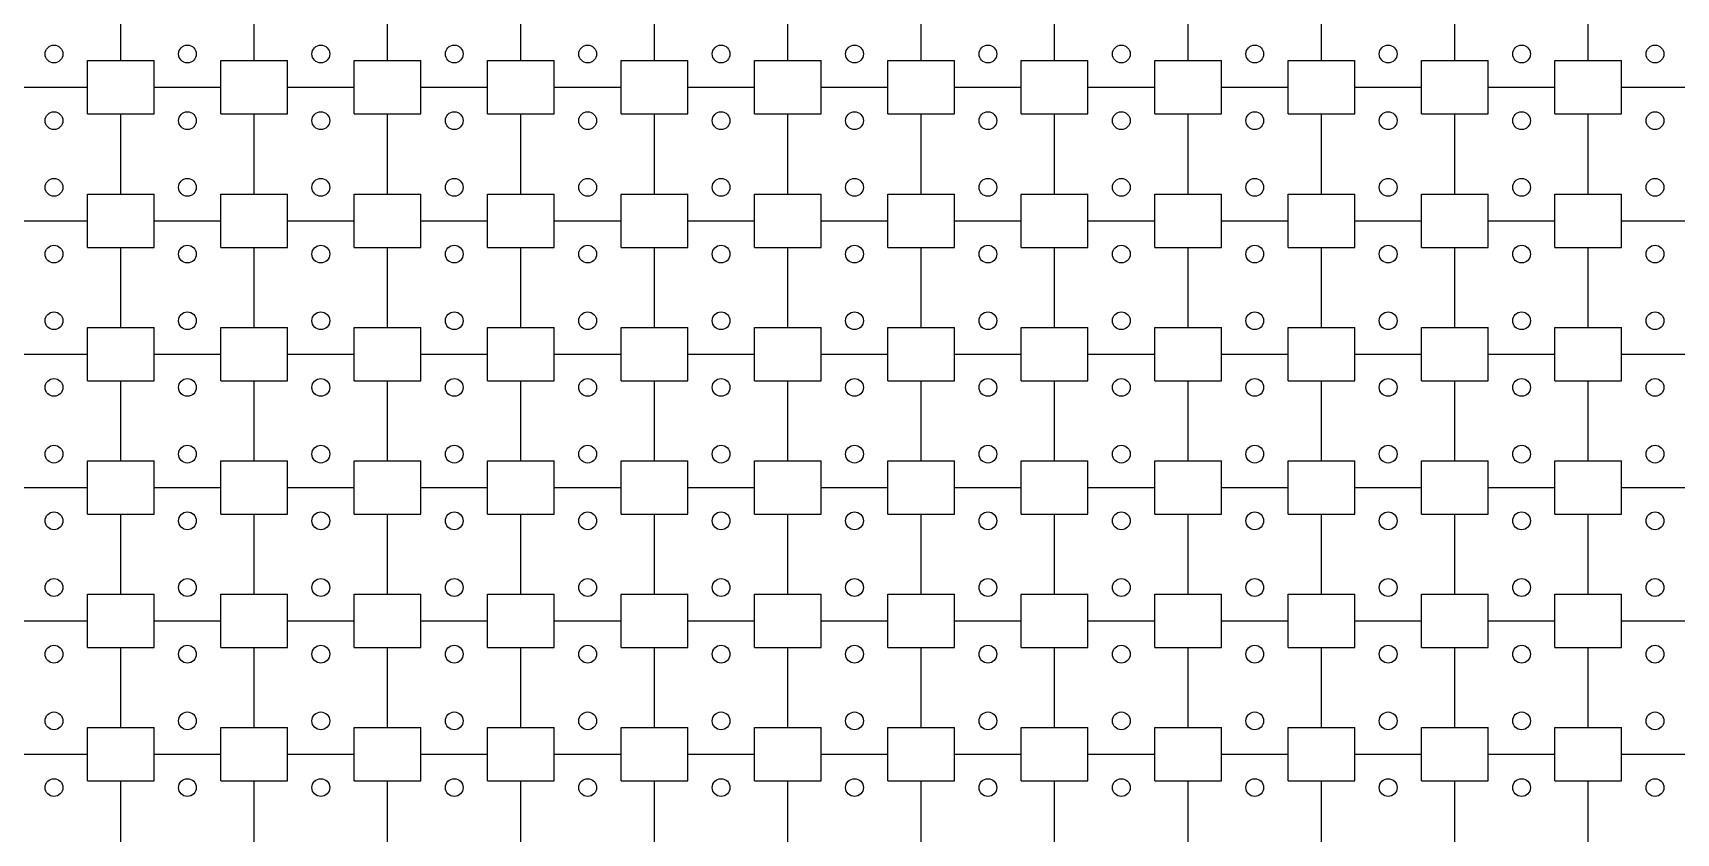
# Model space of a CAD drawing. Header units: millimetres. Extents: x 0 to 1500, y 0 to 750.
# Drawn here: x 370.2 to 739.8, y 192.2 to 372.2 of the extents above; entities that cross this region are included whole.
import ezdxf

# ---------------------------------------------------------------- set-up
doc = ezdxf.new("R2010")
doc.units = ezdxf.units.MM

msp = doc.modelspace()

# ---------------------------------------------------------------- linework, layer by layer
at = {"color": 7}
for p, q in [((390, 366), (390, 375)), ((420, 366), (420, 375)), ((450, 366), (450, 375)), ((480, 366), (480, 375)), ((510, 366), (510, 375)), ((540, 366), (540, 375)), ((570, 366), (570, 375)), ((600, 366), (600, 375)), ((630, 366), (630, 375)), ((660, 366), (660, 375)), ((690, 366), (690, 375)), ((720, 366), (720, 375)), ((382.5, 360), (382.5, 366)), ((382.5, 366), (390, 366)), ((390, 366), (397.5, 366)), ((397.5, 360), (397.5, 366)), ((412.5, 360), (412.5, 366)), ((412.5, 366), (420, 366)), ((420, 366), (427.5, 366)), ((427.5, 360), (427.5, 366)), ((442.5, 360), (442.5, 366)), ((442.5, 366), (450, 366)), ((450, 366), (457.5, 366)), ((457.5, 360), (457.5, 366)), ((472.5, 360), (472.5, 366)), ((472.5, 366), (480, 366)), ((480, 366), (487.5, 366)), ((487.5, 360), (487.5, 366)), ((502.5, 360), (502.5, 366)), ((502.5, 366), (510, 366)), ((510, 366), (517.5, 366)), ((517.5, 360), (517.5, 366)), ((532.5, 360), (532.5, 366)), ((532.5, 366), (540, 366)), ((540, 366), (547.5, 366)), ((547.5, 360), (547.5, 366)), ((562.5, 360), (562.5, 366)), ((562.5, 366), (570, 366)), ((570, 366), (577.5, 366)), ((577.5, 360), (577.5, 366)), ((592.5, 360), (592.5, 366)), ((592.5, 366), (600, 366)), ((600, 366), (607.5, 366)), ((607.5, 360), (607.5, 366)), ((622.5, 360), (622.5, 366)), ((622.5, 366), (630, 366)), ((630, 366), (637.5, 366)), ((637.5, 360), (637.5, 366)), ((652.5, 360), (652.5, 366)), ((652.5, 366), (660, 366)), ((660, 366), (667.5, 366)), ((667.5, 360), (667.5, 366)), ((682.5, 360), (682.5, 366)), ((682.5, 366), (690, 366)), ((690, 366), (697.5, 366)), ((697.5, 360), (697.5, 366)), ((712.5, 360), (712.5, 366)), ((712.5, 366), (720, 366)), ((720, 366), (727.5, 366)), ((727.5, 360), (727.5, 366)), ((367.5, 360), (375, 360)), ((375, 360), (382.5, 360)), ((382.5, 354), (382.5, 360)), ((397.5, 354), (397.5, 360)), ((397.5, 360), (405, 360)), ((405, 360), (412.5, 360)), ((412.5, 354), (412.5, 360)), ((427.5, 354), (427.5, 360)), ((427.5, 360), (435, 360)), ((435, 360), (442.5, 360)), ((442.5, 354), (442.5, 360)), ((457.5, 354), (457.5, 360)), ((457.5, 360), (465, 360)), ((465, 360), (472.5, 360)), ((472.5, 354), (472.5, 360)), ((487.5, 354), (487.5, 360)), ((487.5, 360), (495, 360)), ((495, 360), (502.5, 360)), ((502.5, 354), (502.5, 360)), ((517.5, 354), (517.5, 360)), ((517.5, 360), (525, 360)), ((525, 360), (532.5, 360)), ((532.5, 354), (532.5, 360)), ((547.5, 354), (547.5, 360)), ((547.5, 360), (555, 360)), ((555, 360), (562.5, 360)), ((562.5, 354), (562.5, 360)), ((577.5, 354), (577.5, 360)), ((577.5, 360), (585, 360)), ((585, 360), (592.5, 360)), ((592.5, 354), (592.5, 360)), ((607.5, 354), (607.5, 360)), ((607.5, 360), (615, 360)), ((615, 360), (622.5, 360)), ((622.5, 354), (622.5, 360)), ((637.5, 354), (637.5, 360)), ((637.5, 360), (645, 360)), ((645, 360), (652.5, 360)), ((652.5, 354), (652.5, 360)), ((667.5, 354), (667.5, 360)), ((667.5, 360), (675, 360)), ((675, 360), (682.5, 360)), ((682.5, 354), (682.5, 360)), ((697.5, 354), (697.5, 360)), ((697.5, 360), (705, 360)), ((705, 360), (712.5, 360)), ((712.5, 354), (712.5, 360)), ((727.5, 354), (727.5, 360)), ((727.5, 360), (735, 360)), ((735, 360), (742.5, 360)), ((382.5, 354), (390, 354)), ((390, 345), (390, 354)), ((390, 354), (397.5, 354)), ((412.5, 354), (420, 354)), ((420, 345), (420, 354)), ((420, 354), (427.5, 354)), ((442.5, 354), (450, 354)), ((450, 345), (450, 354)), ((450, 354), (457.5, 354)), ((472.5, 354), (480, 354)), ((480, 345), (480, 354)), ((480, 354), (487.5, 354)), ((502.5, 354), (510, 354)), ((510, 345), (510, 354)), ((510, 354), (517.5, 354)), ((532.5, 354), (540, 354)), ((540, 345), (540, 354)), ((540, 354), (547.5, 354)), ((562.5, 354), (570, 354)), ((570, 345), (570, 354)), ((570, 354), (577.5, 354)), ((592.5, 354), (600, 354)), ((600, 345), (600, 354)), ((600, 354), (607.5, 354)), ((622.5, 354), (630, 354)), ((630, 345), (630, 354)), ((630, 354), (637.5, 354)), ((652.5, 354), (660, 354)), ((660, 345), (660, 354)), ((660, 354), (667.5, 354)), ((682.5, 354), (690, 354)), ((690, 345), (690, 354)), ((690, 354), (697.5, 354)), ((712.5, 354), (720, 354)), ((720, 345), (720, 354)), ((720, 354), (727.5, 354)), ((390, 336), (390, 345)), ((420, 336), (420, 345)), ((450, 336), (450, 345)), ((480, 336), (480, 345)), ((510, 336), (510, 345)), ((540, 336), (540, 345)), ((570, 336), (570, 345)), ((600, 336), (600, 345)), ((630, 336), (630, 345)), ((660, 336), (660, 345)), ((690, 336), (690, 345)), ((720, 336), (720, 345)), ((382.5, 330), (382.5, 336)), ((382.5, 336), (390, 336)), ((390, 336), (397.5, 336)), ((397.5, 330), (397.5, 336)), ((412.5, 330), (412.5, 336)), ((412.5, 336), (420, 336)), ((420, 336), (427.5, 336)), ((427.5, 330), (427.5, 336)), ((442.5, 330), (442.5, 336)), ((442.5, 336), (450, 336)), ((450, 336), (457.5, 336)), ((457.5, 330), (457.5, 336)), ((472.5, 330), (472.5, 336)), ((472.5, 336), (480, 336)), ((480, 336), (487.5, 336)), ((487.5, 330), (487.5, 336)), ((502.5, 330), (502.5, 336)), ((502.5, 336), (510, 336)), ((510, 336), (517.5, 336)), ((517.5, 330), (517.5, 336)), ((532.5, 330), (532.5, 336)), ((532.5, 336), (540, 336)), ((540, 336), (547.5, 336)), ((547.5, 330), (547.5, 336)), ((562.5, 330), (562.5, 336)), ((562.5, 336), (570, 336)), ((570, 336), (577.5, 336)), ((577.5, 330), (577.5, 336)), ((592.5, 330), (592.5, 336)), ((592.5, 336), (600, 336)), ((600, 336), (607.5, 336)), ((607.5, 330), (607.5, 336)), ((622.5, 330), (622.5, 336)), ((622.5, 336), (630, 336)), ((630, 336), (637.5, 336)), ((637.5, 330), (637.5, 336)), ((652.5, 330), (652.5, 336)), ((652.5, 336), (660, 336)), ((660, 336), (667.5, 336)), ((667.5, 330), (667.5, 336)), ((682.5, 330), (682.5, 336)), ((682.5, 336), (690, 336)), ((690, 336), (697.5, 336)), ((697.5, 330), (697.5, 336)), ((712.5, 330), (712.5, 336)), ((712.5, 336), (720, 336)), ((720, 336), (727.5, 336)), ((727.5, 330), (727.5, 336)), ((367.5, 330), (375, 330)), ((375, 330), (382.5, 330)), ((382.5, 324), (382.5, 330)), ((397.5, 324), (397.5, 330)), ((397.5, 330), (405, 330)), ((405, 330), (412.5, 330)), ((412.5, 324), (412.5, 330)), ((427.5, 324), (427.5, 330)), ((427.5, 330), (435, 330)), ((435, 330), (442.5, 330)), ((442.5, 324), (442.5, 330)), ((457.5, 324), (457.5, 330)), ((457.5, 330), (465, 330)), ((465, 330), (472.5, 330)), ((472.5, 324), (472.5, 330)), ((487.5, 324), (487.5, 330)), ((487.5, 330), (495, 330)), ((495, 330), (502.5, 330)), ((502.5, 324), (502.5, 330)), ((517.5, 324), (517.5, 330)), ((517.5, 330), (525, 330)), ((525, 330), (532.5, 330)), ((532.5, 324), (532.5, 330)), ((547.5, 324), (547.5, 330)), ((547.5, 330), (555, 330)), ((555, 330), (562.5, 330)), ((562.5, 324), (562.5, 330)), ((577.5, 324), (577.5, 330)), ((577.5, 330), (585, 330)), ((585, 330), (592.5, 330)), ((592.5, 324), (592.5, 330)), ((607.5, 324), (607.5, 330)), ((607.5, 330), (615, 330)), ((615, 330), (622.5, 330)), ((622.5, 324), (622.5, 330)), ((637.5, 324), (637.5, 330)), ((637.5, 330), (645, 330)), ((645, 330), (652.5, 330)), ((652.5, 324), (652.5, 330)), ((667.5, 324), (667.5, 330)), ((667.5, 330), (675, 330)), ((675, 330), (682.5, 330)), ((682.5, 324), (682.5, 330)), ((697.5, 324), (697.5, 330)), ((697.5, 330), (705, 330)), ((705, 330), (712.5, 330)), ((712.5, 324), (712.5, 330)), ((727.5, 324), (727.5, 330)), ((727.5, 330), (735, 330)), ((735, 330), (742.5, 330)), ((382.5, 324), (390, 324)), ((390, 315), (390, 324)), ((390, 324), (397.5, 324)), ((412.5, 324), (420, 324)), ((420, 315), (420, 324)), ((420, 324), (427.5, 324)), ((442.5, 324), (450, 324)), ((450, 315), (450, 324)), ((450, 324), (457.5, 324)), ((472.5, 324), (480, 324)), ((480, 315), (480, 324)), ((480, 324), (487.5, 324)), ((502.5, 324), (510, 324)), ((510, 315), (510, 324)), ((510, 324), (517.5, 324)), ((532.5, 324), (540, 324)), ((540, 315), (540, 324)), ((540, 324), (547.5, 324)), ((562.5, 324), (570, 324)), ((570, 315), (570, 324)), ((570, 324), (577.5, 324)), ((592.5, 324), (600, 324)), ((600, 315), (600, 324)), ((600, 324), (607.5, 324)), ((622.5, 324), (630, 324)), ((630, 315), (630, 324)), ((630, 324), (637.5, 324)), ((652.5, 324), (660, 324)), ((660, 315), (660, 324)), ((660, 324), (667.5, 324)), ((682.5, 324), (690, 324)), ((690, 315), (690, 324)), ((690, 324), (697.5, 324)), ((712.5, 324), (720, 324)), ((720, 315), (720, 324)), ((720, 324), (727.5, 324)), ((390, 306), (390, 315)), ((420, 306), (420, 315)), ((450, 306), (450, 315)), ((480, 306), (480, 315)), ((510, 306), (510, 315)), ((540, 306), (540, 315)), ((570, 306), (570, 315)), ((600, 306), (600, 315)), ((630, 306), (630, 315)), ((660, 306), (660, 315)), ((690, 306), (690, 315)), ((720, 306), (720, 315)), ((382.5, 300), (382.5, 306)), ((382.5, 306), (390, 306)), ((390, 306), (397.5, 306)), ((397.5, 300), (397.5, 306)), ((412.5, 300), (412.5, 306)), ((412.5, 306), (420, 306)), ((420, 306), (427.5, 306)), ((427.5, 300), (427.5, 306)), ((442.5, 300), (442.5, 306)), ((442.5, 306), (450, 306)), ((450, 306), (457.5, 306)), ((457.5, 300), (457.5, 306)), ((472.5, 300), (472.5, 306)), ((472.5, 306), (480, 306)), ((480, 306), (487.5, 306)), ((487.5, 300), (487.5, 306)), ((502.5, 300), (502.5, 306)), ((502.5, 306), (510, 306)), ((510, 306), (517.5, 306)), ((517.5, 300), (517.5, 306)), ((532.5, 300), (532.5, 306)), ((532.5, 306), (540, 306)), ((540, 306), (547.5, 306)), ((547.5, 300), (547.5, 306)), ((562.5, 300), (562.5, 306)), ((562.5, 306), (570, 306)), ((570, 306), (577.5, 306)), ((577.5, 300), (577.5, 306)), ((592.5, 300), (592.5, 306)), ((592.5, 306), (600, 306)), ((600, 306), (607.5, 306)), ((607.5, 300), (607.5, 306)), ((622.5, 300), (622.5, 306)), ((622.5, 306), (630, 306)), ((630, 306), (637.5, 306)), ((637.5, 300), (637.5, 306)), ((652.5, 300), (652.5, 306)), ((652.5, 306), (660, 306)), ((660, 306), (667.5, 306)), ((667.5, 300), (667.5, 306)), ((682.5, 300), (682.5, 306)), ((682.5, 306), (690, 306)), ((690, 306), (697.5, 306)), ((697.5, 300), (697.5, 306)), ((712.5, 300), (712.5, 306)), ((712.5, 306), (720, 306)), ((720, 306), (727.5, 306)), ((727.5, 300), (727.5, 306)), ((367.5, 300), (375, 300)), ((375, 300), (382.5, 300)), ((382.5, 294), (382.5, 300)), ((397.5, 294), (397.5, 300)), ((397.5, 300), (405, 300)), ((405, 300), (412.5, 300)), ((412.5, 294), (412.5, 300)), ((427.5, 294), (427.5, 300)), ((427.5, 300), (435, 300)), ((435, 300), (442.5, 300)), ((442.5, 294), (442.5, 300)), ((457.5, 294), (457.5, 300)), ((457.5, 300), (465, 300)), ((465, 300), (472.5, 300)), ((472.5, 294), (472.5, 300)), ((487.5, 294), (487.5, 300)), ((487.5, 300), (495, 300)), ((495, 300), (502.5, 300)), ((502.5, 294), (502.5, 300)), ((517.5, 294), (517.5, 300)), ((517.5, 300), (525, 300)), ((525, 300), (532.5, 300)), ((532.5, 294), (532.5, 300)), ((547.5, 294), (547.5, 300)), ((547.5, 300), (555, 300)), ((555, 300), (562.5, 300)), ((562.5, 294), (562.5, 300)), ((577.5, 294), (577.5, 300)), ((577.5, 300), (585, 300)), ((585, 300), (592.5, 300)), ((592.5, 294), (592.5, 300)), ((607.5, 294), (607.5, 300)), ((607.5, 300), (615, 300)), ((615, 300), (622.5, 300)), ((622.5, 294), (622.5, 300)), ((637.5, 294), (637.5, 300)), ((637.5, 300), (645, 300)), ((645, 300), (652.5, 300)), ((652.5, 294), (652.5, 300)), ((667.5, 294), (667.5, 300)), ((667.5, 300), (675, 300)), ((675, 300), (682.5, 300)), ((682.5, 294), (682.5, 300)), ((697.5, 294), (697.5, 300)), ((697.5, 300), (705, 300)), ((705, 300), (712.5, 300)), ((712.5, 294), (712.5, 300)), ((727.5, 294), (727.5, 300)), ((727.5, 300), (735, 300)), ((735, 300), (742.5, 300)), ((382.5, 294), (390, 294)), ((390, 285), (390, 294)), ((390, 294), (397.5, 294)), ((412.5, 294), (420, 294)), ((420, 285), (420, 294)), ((420, 294), (427.5, 294)), ((442.5, 294), (450, 294)), ((450, 285), (450, 294)), ((450, 294), (457.5, 294)), ((472.5, 294), (480, 294)), ((480, 285), (480, 294)), ((480, 294), (487.5, 294)), ((502.5, 294), (510, 294)), ((510, 285), (510, 294)), ((510, 294), (517.5, 294)), ((532.5, 294), (540, 294)), ((540, 285), (540, 294)), ((540, 294), (547.5, 294)), ((562.5, 294), (570, 294)), ((570, 285), (570, 294)), ((570, 294), (577.5, 294)), ((592.5, 294), (600, 294)), ((600, 285), (600, 294)), ((600, 294), (607.5, 294)), ((622.5, 294), (630, 294)), ((630, 285), (630, 294)), ((630, 294), (637.5, 294)), ((652.5, 294), (660, 294)), ((660, 285), (660, 294)), ((660, 294), (667.5, 294)), ((682.5, 294), (690, 294)), ((690, 285), (690, 294)), ((690, 294), (697.5, 294)), ((712.5, 294), (720, 294)), ((720, 285), (720, 294)), ((720, 294), (727.5, 294)), ((390, 276), (390, 285)), ((420, 276), (420, 285)), ((450, 276), (450, 285)), ((480, 276), (480, 285)), ((510, 276), (510, 285)), ((540, 276), (540, 285)), ((570, 276), (570, 285)), ((600, 276), (600, 285)), ((630, 276), (630, 285)), ((660, 276), (660, 285)), ((690, 276), (690, 285)), ((720, 276), (720, 285)), ((382.5, 270), (382.5, 276)), ((382.5, 276), (390, 276)), ((390, 276), (397.5, 276)), ((397.5, 270), (397.5, 276)), ((412.5, 270), (412.5, 276)), ((412.5, 276), (420, 276)), ((420, 276), (427.5, 276)), ((427.5, 270), (427.5, 276)), ((442.5, 270), (442.5, 276)), ((442.5, 276), (450, 276)), ((450, 276), (457.5, 276)), ((457.5, 270), (457.5, 276)), ((472.5, 270), (472.5, 276)), ((472.5, 276), (480, 276)), ((480, 276), (487.5, 276)), ((487.5, 270), (487.5, 276)), ((502.5, 270), (502.5, 276)), ((502.5, 276), (510, 276)), ((510, 276), (517.5, 276)), ((517.5, 270), (517.5, 276)), ((532.5, 270), (532.5, 276)), ((532.5, 276), (540, 276)), ((540, 276), (547.5, 276)), ((547.5, 270), (547.5, 276)), ((562.5, 270), (562.5, 276)), ((562.5, 276), (570, 276)), ((570, 276), (577.5, 276)), ((577.5, 270), (577.5, 276)), ((592.5, 270), (592.5, 276)), ((592.5, 276), (600, 276)), ((600, 276), (607.5, 276)), ((607.5, 270), (607.5, 276)), ((622.5, 270), (622.5, 276)), ((622.5, 276), (630, 276)), ((630, 276), (637.5, 276)), ((637.5, 270), (637.5, 276)), ((652.5, 270), (652.5, 276)), ((652.5, 276), (660, 276)), ((660, 276), (667.5, 276)), ((667.5, 270), (667.5, 276)), ((682.5, 270), (682.5, 276)), ((682.5, 276), (690, 276)), ((690, 276), (697.5, 276)), ((697.5, 270), (697.5, 276)), ((712.5, 270), (712.5, 276)), ((712.5, 276), (720, 276)), ((720, 276), (727.5, 276)), ((727.5, 270), (727.5, 276)), ((367.5, 270), (375, 270)), ((375, 270), (382.5, 270)), ((382.5, 264), (382.5, 270)), ((397.5, 264), (397.5, 270)), ((397.5, 270), (405, 270)), ((405, 270), (412.5, 270)), ((412.5, 264), (412.5, 270)), ((427.5, 264), (427.5, 270)), ((427.5, 270), (435, 270)), ((435, 270), (442.5, 270)), ((442.5, 264), (442.5, 270)), ((457.5, 264), (457.5, 270)), ((457.5, 270), (465, 270)), ((465, 270), (472.5, 270)), ((472.5, 264), (472.5, 270)), ((487.5, 264), (487.5, 270)), ((487.5, 270), (495, 270)), ((495, 270), (502.5, 270)), ((502.5, 264), (502.5, 270)), ((517.5, 264), (517.5, 270)), ((517.5, 270), (525, 270)), ((525, 270), (532.5, 270)), ((532.5, 264), (532.5, 270)), ((547.5, 264), (547.5, 270)), ((547.5, 270), (555, 270)), ((555, 270), (562.5, 270)), ((562.5, 264), (562.5, 270)), ((577.5, 264), (577.5, 270)), ((577.5, 270), (585, 270)), ((585, 270), (592.5, 270)), ((592.5, 264), (592.5, 270)), ((607.5, 264), (607.5, 270)), ((607.5, 270), (615, 270)), ((615, 270), (622.5, 270)), ((622.5, 264), (622.5, 270)), ((637.5, 264), (637.5, 270)), ((637.5, 270), (645, 270)), ((645, 270), (652.5, 270)), ((652.5, 264), (652.5, 270)), ((667.5, 264), (667.5, 270)), ((667.5, 270), (675, 270)), ((675, 270), (682.5, 270)), ((682.5, 264), (682.5, 270)), ((697.5, 264), (697.5, 270)), ((697.5, 270), (705, 270)), ((705, 270), (712.5, 270)), ((712.5, 264), (712.5, 270)), ((727.5, 264), (727.5, 270)), ((727.5, 270), (735, 270)), ((735, 270), (742.5, 270)), ((382.5, 264), (390, 264)), ((390, 255), (390, 264)), ((390, 264), (397.5, 264)), ((412.5, 264), (420, 264)), ((420, 255), (420, 264)), ((420, 264), (427.5, 264)), ((442.5, 264), (450, 264)), ((450, 255), (450, 264)), ((450, 264), (457.5, 264)), ((472.5, 264), (480, 264)), ((480, 255), (480, 264)), ((480, 264), (487.5, 264)), ((502.5, 264), (510, 264)), ((510, 255), (510, 264)), ((510, 264), (517.5, 264)), ((532.5, 264), (540, 264)), ((540, 255), (540, 264)), ((540, 264), (547.5, 264)), ((562.5, 264), (570, 264)), ((570, 255), (570, 264)), ((570, 264), (577.5, 264)), ((592.5, 264), (600, 264)), ((600, 255), (600, 264)), ((600, 264), (607.5, 264)), ((622.5, 264), (630, 264)), ((630, 255), (630, 264)), ((630, 264), (637.5, 264)), ((652.5, 264), (660, 264)), ((660, 255), (660, 264)), ((660, 264), (667.5, 264)), ((682.5, 264), (690, 264)), ((690, 255), (690, 264)), ((690, 264), (697.5, 264)), ((712.5, 264), (720, 264)), ((720, 255), (720, 264)), ((720, 264), (727.5, 264)), ((390, 246), (390, 255)), ((420, 246), (420, 255)), ((450, 246), (450, 255)), ((480, 246), (480, 255)), ((510, 246), (510, 255)), ((540, 246), (540, 255)), ((570, 246), (570, 255)), ((600, 246), (600, 255)), ((630, 246), (630, 255)), ((660, 246), (660, 255)), ((690, 246), (690, 255)), ((720, 246), (720, 255)), ((382.5, 240), (382.5, 246)), ((382.5, 246), (390, 246)), ((390, 246), (397.5, 246)), ((397.5, 240), (397.5, 246)), ((412.5, 240), (412.5, 246)), ((412.5, 246), (420, 246)), ((420, 246), (427.5, 246)), ((427.5, 240), (427.5, 246)), ((442.5, 240), (442.5, 246)), ((442.5, 246), (450, 246)), ((450, 246), (457.5, 246)), ((457.5, 240), (457.5, 246)), ((472.5, 240), (472.5, 246)), ((472.5, 246), (480, 246)), ((480, 246), (487.5, 246)), ((487.5, 240), (487.5, 246)), ((502.5, 240), (502.5, 246)), ((502.5, 246), (510, 246)), ((510, 246), (517.5, 246)), ((517.5, 240), (517.5, 246)), ((532.5, 240), (532.5, 246)), ((532.5, 246), (540, 246)), ((540, 246), (547.5, 246)), ((547.5, 240), (547.5, 246)), ((562.5, 240), (562.5, 246)), ((562.5, 246), (570, 246)), ((570, 246), (577.5, 246)), ((577.5, 240), (577.5, 246)), ((592.5, 240), (592.5, 246)), ((592.5, 246), (600, 246)), ((600, 246), (607.5, 246)), ((607.5, 240), (607.5, 246)), ((622.5, 240), (622.5, 246)), ((622.5, 246), (630, 246)), ((630, 246), (637.5, 246)), ((637.5, 240), (637.5, 246)), ((652.5, 240), (652.5, 246)), ((652.5, 246), (660, 246)), ((660, 246), (667.5, 246)), ((667.5, 240), (667.5, 246)), ((682.5, 240), (682.5, 246)), ((682.5, 246), (690, 246)), ((690, 246), (697.5, 246)), ((697.5, 240), (697.5, 246)), ((712.5, 240), (712.5, 246)), ((712.5, 246), (720, 246)), ((720, 246), (727.5, 246)), ((727.5, 240), (727.5, 246)), ((367.5, 240), (375, 240)), ((375, 240), (382.5, 240)), ((382.5, 234), (382.5, 240)), ((397.5, 234), (397.5, 240)), ((397.5, 240), (405, 240)), ((405, 240), (412.5, 240)), ((412.5, 234), (412.5, 240)), ((427.5, 234), (427.5, 240)), ((427.5, 240), (435, 240)), ((435, 240), (442.5, 240)), ((442.5, 234), (442.5, 240)), ((457.5, 234), (457.5, 240)), ((457.5, 240), (465, 240)), ((465, 240), (472.5, 240)), ((472.5, 234), (472.5, 240)), ((487.5, 234), (487.5, 240)), ((487.5, 240), (495, 240)), ((495, 240), (502.5, 240)), ((502.5, 234), (502.5, 240)), ((517.5, 234), (517.5, 240)), ((517.5, 240), (525, 240)), ((525, 240), (532.5, 240)), ((532.5, 234), (532.5, 240)), ((547.5, 234), (547.5, 240)), ((547.5, 240), (555, 240)), ((555, 240), (562.5, 240)), ((562.5, 234), (562.5, 240)), ((577.5, 234), (577.5, 240)), ((577.5, 240), (585, 240)), ((585, 240), (592.5, 240)), ((592.5, 234), (592.5, 240)), ((607.5, 234), (607.5, 240)), ((607.5, 240), (615, 240)), ((615, 240), (622.5, 240)), ((622.5, 234), (622.5, 240)), ((637.5, 234), (637.5, 240)), ((637.5, 240), (645, 240)), ((645, 240), (652.5, 240)), ((652.5, 234), (652.5, 240)), ((667.5, 234), (667.5, 240)), ((667.5, 240), (675, 240)), ((675, 240), (682.5, 240)), ((682.5, 234), (682.5, 240)), ((697.5, 234), (697.5, 240)), ((697.5, 240), (705, 240)), ((705, 240), (712.5, 240)), ((712.5, 234), (712.5, 240)), ((727.5, 234), (727.5, 240)), ((727.5, 240), (735, 240)), ((735, 240), (742.5, 240)), ((382.5, 234), (390, 234)), ((390, 225), (390, 234)), ((390, 234), (397.5, 234)), ((412.5, 234), (420, 234)), ((420, 225), (420, 234)), ((420, 234), (427.5, 234)), ((442.5, 234), (450, 234)), ((450, 225), (450, 234)), ((450, 234), (457.5, 234)), ((472.5, 234), (480, 234)), ((480, 225), (480, 234)), ((480, 234), (487.5, 234)), ((502.5, 234), (510, 234)), ((510, 225), (510, 234)), ((510, 234), (517.5, 234)), ((532.5, 234), (540, 234)), ((540, 225), (540, 234)), ((540, 234), (547.5, 234)), ((562.5, 234), (570, 234)), ((570, 225), (570, 234)), ((570, 234), (577.5, 234)), ((592.5, 234), (600, 234)), ((600, 225), (600, 234)), ((600, 234), (607.5, 234)), ((622.5, 234), (630, 234)), ((630, 225), (630, 234)), ((630, 234), (637.5, 234)), ((652.5, 234), (660, 234)), ((660, 225), (660, 234)), ((660, 234), (667.5, 234)), ((682.5, 234), (690, 234)), ((690, 225), (690, 234)), ((690, 234), (697.5, 234)), ((712.5, 234), (720, 234)), ((720, 225), (720, 234)), ((720, 234), (727.5, 234)), ((390, 216), (390, 225)), ((420, 216), (420, 225)), ((450, 216), (450, 225)), ((480, 216), (480, 225)), ((510, 216), (510, 225)), ((540, 216), (540, 225)), ((570, 216), (570, 225)), ((600, 216), (600, 225)), ((630, 216), (630, 225)), ((660, 216), (660, 225)), ((690, 216), (690, 225)), ((720, 216), (720, 225)), ((382.5, 210), (382.5, 216)), ((382.5, 216), (390, 216)), ((390, 216), (397.5, 216)), ((397.5, 210), (397.5, 216)), ((412.5, 210), (412.5, 216)), ((412.5, 216), (420, 216)), ((420, 216), (427.5, 216)), ((427.5, 210), (427.5, 216)), ((442.5, 210), (442.5, 216)), ((442.5, 216), (450, 216)), ((450, 216), (457.5, 216)), ((457.5, 210), (457.5, 216)), ((472.5, 210), (472.5, 216)), ((472.5, 216), (480, 216)), ((480, 216), (487.5, 216)), ((487.5, 210), (487.5, 216)), ((502.5, 210), (502.5, 216)), ((502.5, 216), (510, 216)), ((510, 216), (517.5, 216)), ((517.5, 210), (517.5, 216)), ((532.5, 210), (532.5, 216)), ((532.5, 216), (540, 216)), ((540, 216), (547.5, 216)), ((547.5, 210), (547.5, 216)), ((562.5, 210), (562.5, 216)), ((562.5, 216), (570, 216)), ((570, 216), (577.5, 216)), ((577.5, 210), (577.5, 216)), ((592.5, 210), (592.5, 216)), ((592.5, 216), (600, 216)), ((600, 216), (607.5, 216)), ((607.5, 210), (607.5, 216)), ((622.5, 210), (622.5, 216)), ((622.5, 216), (630, 216)), ((630, 216), (637.5, 216)), ((637.5, 210), (637.5, 216)), ((652.5, 210), (652.5, 216)), ((652.5, 216), (660, 216)), ((660, 216), (667.5, 216)), ((667.5, 210), (667.5, 216)), ((682.5, 210), (682.5, 216)), ((682.5, 216), (690, 216)), ((690, 216), (697.5, 216)), ((697.5, 210), (697.5, 216)), ((712.5, 210), (712.5, 216)), ((712.5, 216), (720, 216)), ((720, 216), (727.5, 216)), ((727.5, 210), (727.5, 216)), ((367.5, 210), (375, 210)), ((375, 210), (382.5, 210)), ((382.5, 204), (382.5, 210)), ((397.5, 204), (397.5, 210)), ((397.5, 210), (405, 210)), ((405, 210), (412.5, 210)), ((412.5, 204), (412.5, 210)), ((427.5, 204), (427.5, 210)), ((427.5, 210), (435, 210)), ((435, 210), (442.5, 210)), ((442.5, 204), (442.5, 210)), ((457.5, 204), (457.5, 210)), ((457.5, 210), (465, 210)), ((465, 210), (472.5, 210)), ((472.5, 204), (472.5, 210)), ((487.5, 204), (487.5, 210)), ((487.5, 210), (495, 210)), ((495, 210), (502.5, 210)), ((502.5, 204), (502.5, 210)), ((517.5, 204), (517.5, 210)), ((517.5, 210), (525, 210)), ((525, 210), (532.5, 210)), ((532.5, 204), (532.5, 210)), ((547.5, 204), (547.5, 210)), ((547.5, 210), (555, 210)), ((555, 210), (562.5, 210)), ((562.5, 204), (562.5, 210)), ((577.5, 204), (577.5, 210)), ((577.5, 210), (585, 210)), ((585, 210), (592.5, 210)), ((592.5, 204), (592.5, 210)), ((607.5, 204), (607.5, 210)), ((607.5, 210), (615, 210)), ((615, 210), (622.5, 210)), ((622.5, 204), (622.5, 210)), ((637.5, 204), (637.5, 210)), ((637.5, 210), (645, 210)), ((645, 210), (652.5, 210)), ((652.5, 204), (652.5, 210)), ((667.5, 204), (667.5, 210)), ((667.5, 210), (675, 210)), ((675, 210), (682.5, 210)), ((682.5, 204), (682.5, 210)), ((697.5, 204), (697.5, 210)), ((697.5, 210), (705, 210)), ((705, 210), (712.5, 210)), ((712.5, 204), (712.5, 210)), ((727.5, 204), (727.5, 210)), ((727.5, 210), (735, 210)), ((735, 210), (742.5, 210)), ((382.5, 204), (390, 204)), ((390, 195), (390, 204)), ((390, 204), (397.5, 204)), ((412.5, 204), (420, 204)), ((420, 195), (420, 204)), ((420, 204), (427.5, 204)), ((442.5, 204), (450, 204)), ((450, 195), (450, 204)), ((450, 204), (457.5, 204)), ((472.5, 204), (480, 204)), ((480, 195), (480, 204)), ((480, 204), (487.5, 204)), ((502.5, 204), (510, 204)), ((510, 195), (510, 204)), ((510, 204), (517.5, 204)), ((532.5, 204), (540, 204)), ((540, 195), (540, 204)), ((540, 204), (547.5, 204)), ((562.5, 204), (570, 204)), ((570, 195), (570, 204)), ((570, 204), (577.5, 204)), ((592.5, 204), (600, 204)), ((600, 195), (600, 204)), ((600, 204), (607.5, 204)), ((622.5, 204), (630, 204)), ((630, 195), (630, 204)), ((630, 204), (637.5, 204)), ((652.5, 204), (660, 204)), ((660, 195), (660, 204)), ((660, 204), (667.5, 204)), ((682.5, 204), (690, 204)), ((690, 195), (690, 204)), ((690, 204), (697.5, 204)), ((712.5, 204), (720, 204)), ((720, 195), (720, 204)), ((720, 204), (727.5, 204)), ((390, 186), (390, 195)), ((420, 186), (420, 195)), ((450, 186), (450, 195)), ((480, 186), (480, 195)), ((510, 186), (510, 195)), ((540, 186), (540, 195)), ((570, 186), (570, 195)), ((600, 186), (600, 195)), ((630, 186), (630, 195)), ((660, 186), (660, 195)), ((690, 186), (690, 195)), ((720, 186), (720, 195))]:
    msp.add_line(p, q, dxfattribs=at)
at = {"color": 1}
for centre in [(375, 367.5), (405, 367.5), (435, 367.5), (465, 367.5), (495, 367.5), (525, 367.5), (555, 367.5), (585, 367.5), (615, 367.5), (645, 367.5), (675, 367.5), (705, 367.5), (735, 367.5), (375, 352.5), (405, 352.5), (435, 352.5), (465, 352.5), (495, 352.5), (525, 352.5), (555, 352.5), (585, 352.5), (615, 352.5), (645, 352.5), (675, 352.5), (705, 352.5), (735, 352.5), (375, 337.5), (405, 337.5), (435, 337.5), (465, 337.5), (495, 337.5), (525, 337.5), (555, 337.5), (585, 337.5), (615, 337.5), (645, 337.5), (675, 337.5), (705, 337.5), (735, 337.5), (375, 322.5), (405, 322.5), (435, 322.5), (465, 322.5), (495, 322.5), (525, 322.5), (555, 322.5), (585, 322.5), (615, 322.5), (645, 322.5), (675, 322.5), (705, 322.5), (735, 322.5), (375, 307.5), (405, 307.5), (435, 307.5), (465, 307.5), (495, 307.5), (525, 307.5), (555, 307.5), (585, 307.5), (615, 307.5), (645, 307.5), (675, 307.5), (705, 307.5), (735, 307.5), (375, 292.5), (405, 292.5), (435, 292.5), (465, 292.5), (495, 292.5), (525, 292.5), (555, 292.5), (585, 292.5), (615, 292.5), (645, 292.5), (675, 292.5), (705, 292.5), (735, 292.5), (375, 277.5), (405, 277.5), (435, 277.5), (465, 277.5), (495, 277.5), (525, 277.5), (555, 277.5), (585, 277.5), (615, 277.5), (645, 277.5), (675, 277.5), (705, 277.5), (735, 277.5), (375, 262.5), (405, 262.5), (435, 262.5), (465, 262.5), (495, 262.5), (525, 262.5), (555, 262.5), (585, 262.5), (615, 262.5), (645, 262.5), (675, 262.5), (705, 262.5), (735, 262.5), (375, 247.5), (405, 247.5), (435, 247.5), (465, 247.5), (495, 247.5), (525, 247.5), (555, 247.5), (585, 247.5), (615, 247.5), (645, 247.5), (675, 247.5), (705, 247.5), (735, 247.5), (375, 232.5), (405, 232.5), (435, 232.5), (465, 232.5), (495, 232.5), (525, 232.5), (555, 232.5), (585, 232.5), (615, 232.5), (645, 232.5), (675, 232.5), (705, 232.5), (735, 232.5), (375, 217.5), (405, 217.5), (435, 217.5), (465, 217.5), (495, 217.5), (525, 217.5), (555, 217.5), (585, 217.5), (615, 217.5), (645, 217.5), (675, 217.5), (705, 217.5), (735, 217.5), (375, 202.5), (405, 202.5), (435, 202.5), (465, 202.5), (495, 202.5), (525, 202.5), (555, 202.5), (585, 202.5), (615, 202.5), (645, 202.5), (675, 202.5), (705, 202.5), (735, 202.5)]:
    msp.add_circle(centre, 2, dxfattribs=at)

doc.saveas('drawing.dxf')
